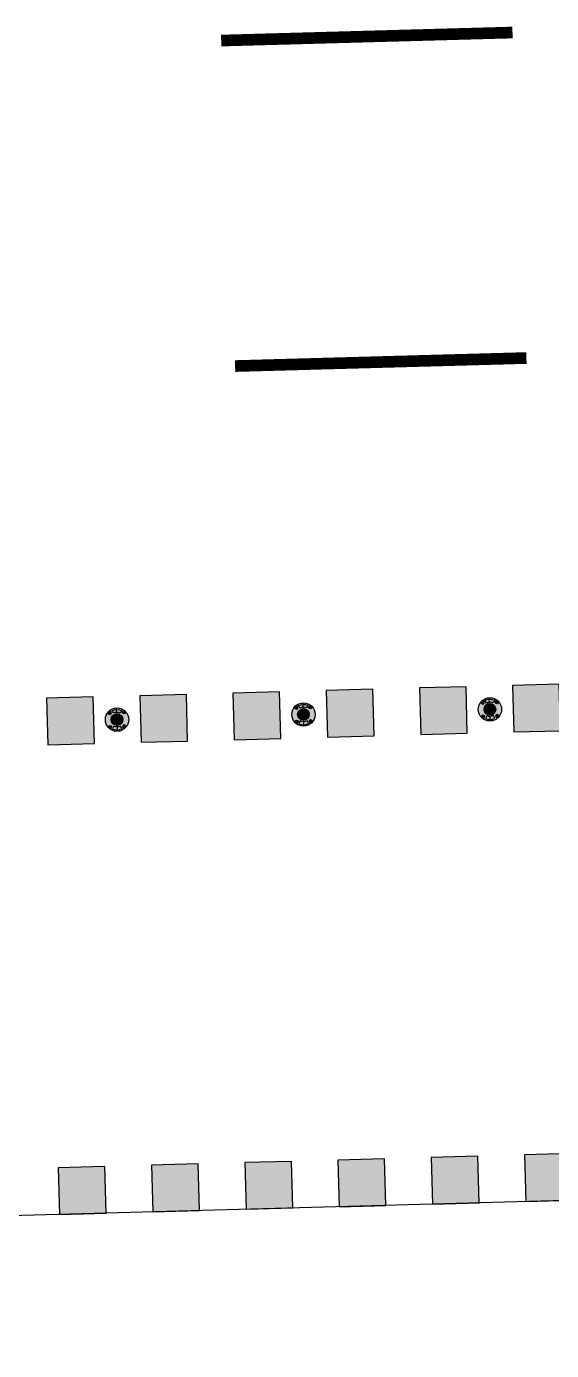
# Model space of a CAD drawing. Header units: metres. Extents: x 668617 to 675126, y 2286318 to 2293677.
# Drawn here: x 670206.66 to 670211.17, y 2287227.59 to 2287238.95 of the extents above; entities that cross this region are included whole.
import ezdxf

# ---------------------------------------------------------------- set-up
doc = ezdxf.new("R2010")
doc.units = ezdxf.units.M
doc.header["$MEASUREMENT"] = 0
for name, color, linetype in [('DMTG-B-CuadrosVerdes', 94, 'Continuous'), ('DMTG-M-VIALETON', 92, 'Continuous'), ('DMTG-PB-BANQUETAS', 251, 'Continuous'), ('DMTG-SH-LINEA DISCONTINUA', 252, 'Continuous')]:
    doc.layers.add(name, color=color, linetype=linetype)

# ---------------------------------------------------------------- blocks, each defined once
blk = doc.blocks.new('*U173')
h = blk.add_hatch(color=256)
h.dxf.hatch_style = 1
h.paths.add_polyline_path([(8.01, 4.03), (8.41, 4.03), (8.41, 4.43), (8.01, 4.43)])
h = blk.add_hatch(color=256)
h.dxf.hatch_style = 1
h.paths.add_polyline_path([(8.01, 4.03), (8.41, 4.03), (8.41, 4.43), (8.01, 4.43)])
h = blk.add_hatch(color=256)
h.dxf.hatch_style = 1
h.paths.add_polyline_path([(8.81, 4.03), (9.21, 4.03), (9.21, 4.43), (8.81, 4.43)])
h = blk.add_hatch(color=256)
h.dxf.hatch_style = 1
h.paths.add_polyline_path([(8.81, 4.03), (9.21, 4.03), (9.21, 4.43), (8.81, 4.43)])
h = blk.add_hatch(color=256)
h.dxf.hatch_style = 1
h.paths.add_polyline_path([(9.61, 4.03), (10.01, 4.03), (10.01, 4.43), (9.61, 4.43)])
h = blk.add_hatch(color=256)
h.dxf.hatch_style = 1
h.paths.add_polyline_path([(9.61, 4.03), (10.01, 4.03), (10.01, 4.43), (9.61, 4.43)])
h = blk.add_hatch(color=256)
h.dxf.hatch_style = 1
h.paths.add_polyline_path([(10.41, 4.03), (10.81, 4.03), (10.81, 4.43), (10.41, 4.43)])
h = blk.add_hatch(color=256)
h.dxf.hatch_style = 1
h.paths.add_polyline_path([(10.41, 4.03), (10.81, 4.03), (10.81, 4.43), (10.41, 4.43)])
h = blk.add_hatch(color=256)
h.dxf.hatch_style = 1
h.paths.add_polyline_path([(11.21, 4.03), (11.61, 4.03), (11.61, 4.43), (11.21, 4.43)])
h = blk.add_hatch(color=256)
h.dxf.hatch_style = 1
h.paths.add_polyline_path([(11.21, 4.03), (11.61, 4.03), (11.61, 4.43), (11.21, 4.43)])
h = blk.add_hatch(color=256)
h.dxf.hatch_style = 1
h.paths.add_polyline_path([(12.01, 4.03), (12.41, 4.03), (12.41, 4.43), (12.01, 4.43)])
h = blk.add_hatch(color=256)
h.dxf.hatch_style = 1
h.paths.add_polyline_path([(12.01, 4.03), (12.41, 4.03), (12.41, 4.43), (12.01, 4.43)])
h = blk.add_hatch(color=256)
h.dxf.hatch_style = 1
h.paths.add_polyline_path([(8, 0), (8.4, 0), (8.4, 0.4), (8, 0.4)])
h = blk.add_hatch(color=256)
h.dxf.hatch_style = 1
h.paths.add_polyline_path([(8, 0), (8.4, 0), (8.4, 0.4), (8, 0.4)])
h = blk.add_hatch(color=256)
h.dxf.hatch_style = 1
h.paths.add_polyline_path([(8.8, 0), (9.2, 0), (9.2, 0.4), (8.8, 0.4)])
h = blk.add_hatch(color=256)
h.dxf.hatch_style = 1
h.paths.add_polyline_path([(8.8, 0), (9.2, 0), (9.2, 0.4), (8.8, 0.4)])
h = blk.add_hatch(color=256)
h.dxf.hatch_style = 1
h.paths.add_polyline_path([(9.6, 0), (10, 0), (10, 0.4), (9.6, 0.4)])
h = blk.add_hatch(color=256)
h.dxf.hatch_style = 1
h.paths.add_polyline_path([(9.6, 0), (10, 0), (10, 0.4), (9.6, 0.4)])
h = blk.add_hatch(color=256)
h.dxf.hatch_style = 1
h.paths.add_polyline_path([(10.4, 0), (10.8, 0), (10.8, 0.4), (10.4, 0.4)])
h = blk.add_hatch(color=256)
h.dxf.hatch_style = 1
h.paths.add_polyline_path([(10.4, 0), (10.8, 0), (10.8, 0.4), (10.4, 0.4)])
h = blk.add_hatch(color=256)
h.dxf.hatch_style = 1
h.paths.add_polyline_path([(11.2, 0), (11.6, 0), (11.6, 0.4), (11.2, 0.4)])
h = blk.add_hatch(color=256)
h.dxf.hatch_style = 1
h.paths.add_polyline_path([(11.2, 0), (11.6, 0), (11.6, 0.4), (11.2, 0.4)])
h = blk.add_hatch(color=256)
h.dxf.hatch_style = 1
h.paths.add_polyline_path([(12, 0), (12.4, 0), (12.4, 0.4), (12, 0.4)])
h = blk.add_hatch(color=256)
h.dxf.hatch_style = 1
h.paths.add_polyline_path([(12, 0), (12.4, 0), (12.4, 0.4), (12, 0.4)])
for points in [[(8.01, 4.03), (8.41, 4.03), (8.41, 4.43), (8.01, 4.43)], [(8.01, 4.03), (8.41, 4.03), (8.41, 4.43), (8.01, 4.43)], [(8.81, 4.03), (9.21, 4.03), (9.21, 4.43), (8.81, 4.43)], [(8.81, 4.03), (9.21, 4.03), (9.21, 4.43), (8.81, 4.43)], [(9.61, 4.03), (10.01, 4.03), (10.01, 4.43), (9.61, 4.43)], [(9.61, 4.03), (10.01, 4.03), (10.01, 4.43), (9.61, 4.43)], [(10.41, 4.03), (10.81, 4.03), (10.81, 4.43), (10.41, 4.43)], [(10.41, 4.03), (10.81, 4.03), (10.81, 4.43), (10.41, 4.43)], [(11.21, 4.03), (11.61, 4.03), (11.61, 4.43), (11.21, 4.43)], [(11.21, 4.03), (11.61, 4.03), (11.61, 4.43), (11.21, 4.43)], [(12.01, 4.03), (12.41, 4.03), (12.41, 4.43), (12.01, 4.43)], [(12.01, 4.03), (12.41, 4.03), (12.41, 4.43), (12.01, 4.43)], [(8, 0), (8.4, 0), (8.4, 0.4), (8, 0.4)], [(8, 0), (8.4, 0), (8.4, 0.4), (8, 0.4)], [(8.8, 0), (9.2, 0), (9.2, 0.4), (8.8, 0.4)], [(8.8, 0), (9.2, 0), (9.2, 0.4), (8.8, 0.4)], [(9.6, 0), (10, 0), (10, 0.4), (9.6, 0.4)], [(9.6, 0), (10, 0), (10, 0.4), (9.6, 0.4)], [(10.4, 0), (10.8, 0), (10.8, 0.4), (10.4, 0.4)], [(10.4, 0), (10.8, 0), (10.8, 0.4), (10.4, 0.4)], [(11.2, 0), (11.6, 0), (11.6, 0.4), (11.2, 0.4)], [(11.2, 0), (11.6, 0), (11.6, 0.4), (11.2, 0.4)], [(12, 0), (12.4, 0), (12.4, 0.4), (12, 0.4)], [(12, 0), (12.4, 0), (12.4, 0.4), (12, 0.4)]]:
    blk.add_lwpolyline(points, close=True)
blk = doc.blocks.new('*U175')
at = {"true_color": 0x58ba48}
h = blk.add_hatch(color=85, dxfattribs=at)
h.dxf.hatch_style = 1
h.paths.add_polyline_path([(11.192, 11.797, 1), (11.292, 11.797, 1)], flags=0)
h.paths.add_polyline_path([(11.192, 11.865), (11.181, 11.876, 0.062746), (11.163, 11.858), (11.174, 11.847, 0.413879), (11.192, 11.847, 0.414549)], flags=17)
h.paths.add_polyline_path([(11.189, 11.856, -1), (11.177, 11.856, -1)], flags=16)
h.paths.add_polyline_path([(11.192, 11.797, 1), (11.292, 11.797, 1)], flags=16)
h.paths.add_polyline_path([(11.304, 11.876), (11.293, 11.865, 0.413879), (11.293, 11.847, 0.414549), (11.311, 11.847), (11.321, 11.858, 0.062746)], flags=17)
h.paths.add_polyline_path([(11.308, 11.856, -1), (11.296, 11.856, -1)], flags=16)
h.paths.add_polyline_path([(11.321, 11.735), (11.31, 11.746, 0.413879), (11.293, 11.746, 0.414549), (11.293, 11.728), (11.303, 11.718, 0.062746)], flags=17)
h.paths.add_polyline_path([(11.295, 11.737, -1), (11.307, 11.737, -1)], flags=16)
h.paths.add_polyline_path([(11.191, 11.746, 0.414549), (11.174, 11.746), (11.163, 11.736, 0.062746), (11.181, 11.718), (11.191, 11.729, 0.413879)], flags=17)
h.paths.add_polyline_path([(11.176, 11.737, -1), (11.189, 11.737, -1)], flags=16)
h.paths.add_polyline_path([(11.321, 11.858), (11.311, 11.847, -0.414549), (11.293, 11.847, -0.413879), (11.293, 11.865), (11.304, 11.876, 0.342564), (11.181, 11.876), (11.192, 11.865, -0.414549), (11.192, 11.847, -0.413879), (11.174, 11.847), (11.163, 11.858, 0.166532), (11.142, 11.797, 0.166532), (11.163, 11.736), (11.174, 11.746, -0.414549), (11.191, 11.746, -0.413879), (11.191, 11.729), (11.181, 11.718, 0.342564), (11.303, 11.718), (11.293, 11.728, -0.414549), (11.293, 11.746, -0.413879), (11.31, 11.746), (11.321, 11.735, 0.166532), (11.342, 11.796, 0.166532)])
h.paths.add_polyline_path([(11.292, 11.797, -1), (11.192, 11.797, -1)], flags=0)
h.paths.add_polyline_path([(11.271, 11.852, 0.245947), (11.213, 11.852), (11.202, 11.874, -0.245947), (11.283, 11.874)], flags=16)
h.paths.add_polyline_path([(11.271, 11.741), (11.283, 11.719, -0.245947), (11.201, 11.719), (11.213, 11.741, 0.245947)], flags=16)
h = blk.add_hatch(color=85, dxfattribs=at)
h.dxf.hatch_style = 1
h.paths.add_polyline_path([(11.192, 11.797, 1), (11.292, 11.797, 1)])
at = {"true_color": 0xc7c8ca}
h = blk.add_hatch(color=9, dxfattribs=at)
h.dxf.hatch_style = 1
h.paths.add_polyline_path([(11.283, 11.874, 0.245947), (11.202, 11.874), (11.213, 11.852, -0.245947), (11.271, 11.852)])
h.paths.add_polyline_path([(11.283, 11.719), (11.271, 11.741, -0.245947), (11.213, 11.741), (11.201, 11.719, 0.245947)])
at = {"true_color": 0x58ba48}
h = blk.add_hatch(color=85, dxfattribs=at)
h.dxf.hatch_style = 1
h.paths.add_polyline_path([(12.792, 11.792, 1), (12.892, 11.792, 1)], flags=0)
h.paths.add_polyline_path([(12.792, 11.86), (12.781, 11.871, 0.062746), (12.763, 11.853), (12.774, 11.843, 0.413879), (12.792, 11.843, 0.414549)], flags=17)
h.paths.add_polyline_path([(12.789, 11.851, -1), (12.777, 11.851, -1)], flags=16)
h.paths.add_polyline_path([(12.792, 11.792, 1), (12.892, 11.792, 1)], flags=16)
h.paths.add_polyline_path([(12.904, 11.871), (12.893, 11.86, 0.413879), (12.893, 11.842, 0.414549), (12.911, 11.842), (12.921, 11.853, 0.062746)], flags=17)
h.paths.add_polyline_path([(12.908, 11.851, -1), (12.896, 11.851, -1)], flags=16)
h.paths.add_polyline_path([(12.921, 11.73), (12.91, 11.741, 0.413879), (12.893, 11.741, 0.414549), (12.893, 11.723), (12.903, 11.713, 0.062746)], flags=17)
h.paths.add_polyline_path([(12.895, 11.732, -1), (12.907, 11.732, -1)], flags=16)
h.paths.add_polyline_path([(12.791, 11.741, 0.414549), (12.774, 11.741), (12.763, 11.731, 0.062746), (12.781, 11.713), (12.791, 11.724, 0.413879)], flags=17)
h.paths.add_polyline_path([(12.776, 11.733, -1), (12.789, 11.733, -1)], flags=16)
h.paths.add_polyline_path([(12.921, 11.853), (12.911, 11.842, -0.414549), (12.893, 11.842, -0.413879), (12.893, 11.86), (12.904, 11.871, 0.342564), (12.781, 11.871), (12.792, 11.86, -0.414549), (12.792, 11.843, -0.413879), (12.774, 11.843), (12.763, 11.853, 0.166532), (12.742, 11.792, 0.166532), (12.763, 11.731), (12.774, 11.741, -0.414549), (12.791, 11.741, -0.413879), (12.791, 11.724), (12.781, 11.713, 0.342564), (12.903, 11.713), (12.893, 11.723, -0.414549), (12.893, 11.741, -0.413879), (12.91, 11.741), (12.921, 11.73, 0.166532), (12.942, 11.792, 0.166532)])
h.paths.add_polyline_path([(12.892, 11.792, -1), (12.792, 11.792, -1)], flags=0)
h.paths.add_polyline_path([(12.871, 11.847, 0.245947), (12.813, 11.847), (12.802, 11.869, -0.245947), (12.883, 11.869)], flags=16)
h.paths.add_polyline_path([(12.871, 11.736), (12.882, 11.714, -0.245947), (12.801, 11.714), (12.813, 11.737, 0.245947)], flags=16)
h = blk.add_hatch(color=85, dxfattribs=at)
h.dxf.hatch_style = 1
h.paths.add_polyline_path([(12.792, 11.792, 1), (12.892, 11.792, 1)])
at = {"true_color": 0xc7c8ca}
h = blk.add_hatch(color=9, dxfattribs=at)
h.dxf.hatch_style = 1
h.paths.add_polyline_path([(12.883, 11.869, 0.245947), (12.802, 11.869), (12.813, 11.847, -0.245947), (12.871, 11.847)])
h.paths.add_polyline_path([(12.882, 11.714), (12.871, 11.736, -0.245947), (12.813, 11.737), (12.801, 11.714, 0.245947)])
at = {"true_color": 0x58ba48}
h = blk.add_hatch(color=85, dxfattribs=at)
h.dxf.hatch_style = 1
h.paths.add_polyline_path([(14.392, 11.787, 1), (14.492, 11.787, 1)], flags=0)
h.paths.add_polyline_path([(14.392, 11.855), (14.381, 11.866, 0.062746), (14.363, 11.849), (14.374, 11.838, 0.413879), (14.392, 11.838, 0.414549)], flags=17)
h.paths.add_polyline_path([(14.389, 11.847, -1), (14.377, 11.847, -1)], flags=16)
h.paths.add_polyline_path([(14.392, 11.787, 1), (14.492, 11.787, 1)], flags=16)
h.paths.add_polyline_path([(14.504, 11.866), (14.493, 11.855, 0.413879), (14.493, 11.837, 0.414549), (14.511, 11.837), (14.521, 11.848, 0.062746)], flags=17)
h.paths.add_polyline_path([(14.508, 11.846, -1), (14.496, 11.846, -1)], flags=16)
h.paths.add_polyline_path([(14.521, 11.725), (14.51, 11.736, 0.413879), (14.493, 11.736, 0.414549), (14.493, 11.719), (14.503, 11.708, 0.062746)], flags=17)
h.paths.add_polyline_path([(14.495, 11.727, -1), (14.507, 11.727, -1)], flags=16)
h.paths.add_polyline_path([(14.391, 11.737, 0.414549), (14.374, 11.737), (14.363, 11.726, 0.062746), (14.381, 11.708), (14.391, 11.719, 0.413879)], flags=17)
h.paths.add_polyline_path([(14.376, 11.728, -1), (14.389, 11.728, -1)], flags=16)
h.paths.add_polyline_path([(14.521, 11.848), (14.511, 11.837, -0.414549), (14.493, 11.837, -0.413879), (14.493, 11.855), (14.504, 11.866, 0.342564), (14.381, 11.866), (14.392, 11.855, -0.414549), (14.392, 11.838, -0.413879), (14.374, 11.838), (14.363, 11.849, 0.166532), (14.342, 11.787, 0.166532), (14.363, 11.726), (14.374, 11.737, -0.414549), (14.391, 11.737, -0.413879), (14.391, 11.719), (14.381, 11.708, 0.342564), (14.503, 11.708), (14.493, 11.719, -0.414549), (14.493, 11.736, -0.413879), (14.51, 11.736), (14.521, 11.725, 0.166532), (14.542, 11.787, 0.166532)])
h.paths.add_polyline_path([(14.492, 11.787, -1), (14.392, 11.787, -1)], flags=0)
h.paths.add_polyline_path([(14.471, 11.842, 0.245947), (14.413, 11.842), (14.402, 11.865, -0.245947), (14.483, 11.864)], flags=16)
h.paths.add_polyline_path([(14.471, 11.732), (14.482, 11.709, -0.245947), (14.401, 11.71), (14.413, 11.732, 0.245947)], flags=16)
h = blk.add_hatch(color=85, dxfattribs=at)
h.dxf.hatch_style = 1
h.paths.add_polyline_path([(14.392, 11.787, 1), (14.492, 11.787, 1)])
at = {"true_color": 0xc7c8ca}
h = blk.add_hatch(color=9, dxfattribs=at)
h.dxf.hatch_style = 1
h.paths.add_polyline_path([(14.483, 11.864, 0.245947), (14.402, 11.865), (14.413, 11.842, -0.245947), (14.471, 11.842)])
h.paths.add_polyline_path([(14.482, 11.709), (14.471, 11.732, -0.245947), (14.413, 11.732), (14.401, 11.71, 0.245947)])
at = {"color": 18, "true_color": 0x000000}
for points in [[(11.192, 11.865), (11.181, 11.876, 0.062746), (11.163, 11.858), (11.174, 11.847, 0.413879), (11.192, 11.847, 0.414549)], [(11.283, 11.874), (11.271, 11.852, 0.245947), (11.213, 11.852), (11.202, 11.874, -0.245947)], [(11.293, 11.865), (11.304, 11.876, -0.062746), (11.321, 11.858), (11.311, 11.847, -0.413879), (11.293, 11.847, -0.414549)], [(12.792, 11.86), (12.781, 11.871, 0.062746), (12.763, 11.853), (12.774, 11.843, 0.413879), (12.792, 11.843, 0.414549)], [(12.883, 11.869), (12.871, 11.847, 0.245947), (12.813, 11.847), (12.802, 11.869, -0.245947)], [(12.893, 11.86), (12.904, 11.871, -0.062746), (12.921, 11.853), (12.911, 11.842, -0.413879), (12.893, 11.842, -0.414549)], [(14.392, 11.855), (14.381, 11.866, 0.062746), (14.363, 11.849), (14.374, 11.838, 0.413879), (14.392, 11.838, 0.414549)], [(14.483, 11.864), (14.471, 11.842, 0.245947), (14.413, 11.842), (14.402, 11.865, -0.245947)], [(14.493, 11.855), (14.504, 11.866, -0.062746), (14.521, 11.848), (14.511, 11.837, -0.413879), (14.493, 11.837, -0.414549)], [(11.191, 11.729), (11.181, 11.718, -0.062746), (11.163, 11.736), (11.174, 11.746, -0.413879), (11.191, 11.746, -0.414549)], [(11.283, 11.719), (11.271, 11.741, -0.245947), (11.213, 11.741), (11.201, 11.719, 0.245947)], [(11.293, 11.728), (11.303, 11.718, 0.062746), (11.321, 11.735), (11.31, 11.746, 0.413879), (11.293, 11.746, 0.414549)], [(12.791, 11.724), (12.781, 11.713, -0.062746), (12.763, 11.731), (12.774, 11.742, -0.413879), (12.791, 11.741, -0.414549)], [(12.882, 11.714), (12.871, 11.736, -0.245947), (12.813, 11.737), (12.801, 11.714, 0.245947)], [(12.893, 11.723), (12.903, 11.713, 0.062746), (12.921, 11.73), (12.91, 11.741, 0.413879), (12.893, 11.741, 0.414549)], [(14.391, 11.719), (14.381, 11.708, -0.062746), (14.363, 11.726), (14.374, 11.737, -0.413879), (14.391, 11.737, -0.414549)], [(14.482, 11.709), (14.471, 11.732, -0.245947), (14.413, 11.732), (14.401, 11.71, 0.245947)], [(14.493, 11.719), (14.503, 11.708, 0.062746), (14.521, 11.725), (14.51, 11.736, 0.413879), (14.493, 11.736, 0.414549)]]:
    blk.add_lwpolyline(points, format="xyb", close=True, dxfattribs=at)
for points in [[(11.242, 11.697), (11.242, 11.897)], [(12.842, 11.692), (12.842, 11.892)], [(14.442, 11.687), (14.442, 11.887)]]:
    blk.add_lwpolyline(points)
for centre, radius in [((11.242, 11.797), 0.1), ((11.183, 11.856), 0.00613), ((11.242, 11.797), 0.05), ((11.302, 11.856), 0.00613), ((12.842, 11.792), 0.1), ((12.783, 11.851), 0.00613), ((12.842, 11.792), 0.05), ((12.902, 11.851), 0.00613), ((14.442, 11.787), 0.1), ((14.383, 11.847), 0.00613), ((14.442, 11.787), 0.05), ((14.502, 11.846), 0.00613), ((11.183, 11.737), 0.00613), ((11.301, 11.737), 0.00613), ((12.783, 11.733), 0.00613), ((12.901, 11.732), 0.00613), ((14.383, 11.728), 0.00613), ((14.501, 11.727), 0.00613)]:
    blk.add_circle(centre, radius, dxfattribs=at)
blk = doc.blocks.new('*U249')
at = {"layer": 'DMTG-SH-LINEA DISCONTINUA', "const_width": 0.1}
blk.add_lwpolyline([(0, 0), (2.5, 0)], dxfattribs=at)
blk = doc.blocks.new('*U250')
at = {"layer": 'DMTG-SH-LINEA DISCONTINUA', "color": 0, "linetype": 'ByBlock', "lineweight": -2, "transparency": 16777216, "rotation": 182.004608518363}
blk.add_blockref('*U249', (679782.981, 2285441.696), dxfattribs=at)
blk = doc.blocks.new('*U247')
at = {"layer": 'DMTG-SH-LINEA DISCONTINUA', "const_width": 0.1}
blk.add_lwpolyline([(0, 0), (2.5, 0)], dxfattribs=at)
blk = doc.blocks.new('*U248')
at = {"layer": 'DMTG-SH-LINEA DISCONTINUA', "color": 0, "linetype": 'ByBlock', "lineweight": -2, "transparency": 16777216, "rotation": 182.004608518363}
blk.add_blockref('*U247', (679782.981, 2285441.696), dxfattribs=at)

msp = doc.modelspace()

# ---------------------------------------------------------------- linework, layer by layer
at = {"layer": 'DMTG-PB-BANQUETAS'}
msp.add_lwpolyline([(670291.5517, 2287228.1473), (670291.3937, 2287228.68949), (670291.15346, 2287229.20027), (670290.83691, 2287229.66762), (670290.45194, 2287230.07947), (670290.00749, 2287230.42776), (670289.51451, 2287230.70241), (670288.98393, 2287230.89733), (670288.43073, 2287231.00742), (670187.46046, 2287228.21934), (670187.03935, 2287228.07044), (670186.64658, 2287227.862), (670186.29356, 2287227.5896)], dxfattribs=at)

# ---------------------------------------------------------------- block references
at = {"layer": 'DMTG-B-CuadrosVerdes', "rotation": 1.581698395799314}
msp.add_blockref('*U173', (670198.94875, 2287228.53656), dxfattribs=at)
at = {"layer": 'DMTG-M-VIALETON', "rotation": 1.755029393948043}
msp.add_blockref('*U175', (670196.5627, 2287220.86713), dxfattribs=at)
at = {"layer": 'DMTG-SH-LINEA DISCONTINUA', "rotation": 359.5770898771991}
for name, p in [('*U250', (-26422.72235, 6877.01008)), ('*U248', (-26422.60293, 6874.21726))]:
    msp.add_blockref(name, p, dxfattribs=at)

doc.saveas('drawing.dxf')
